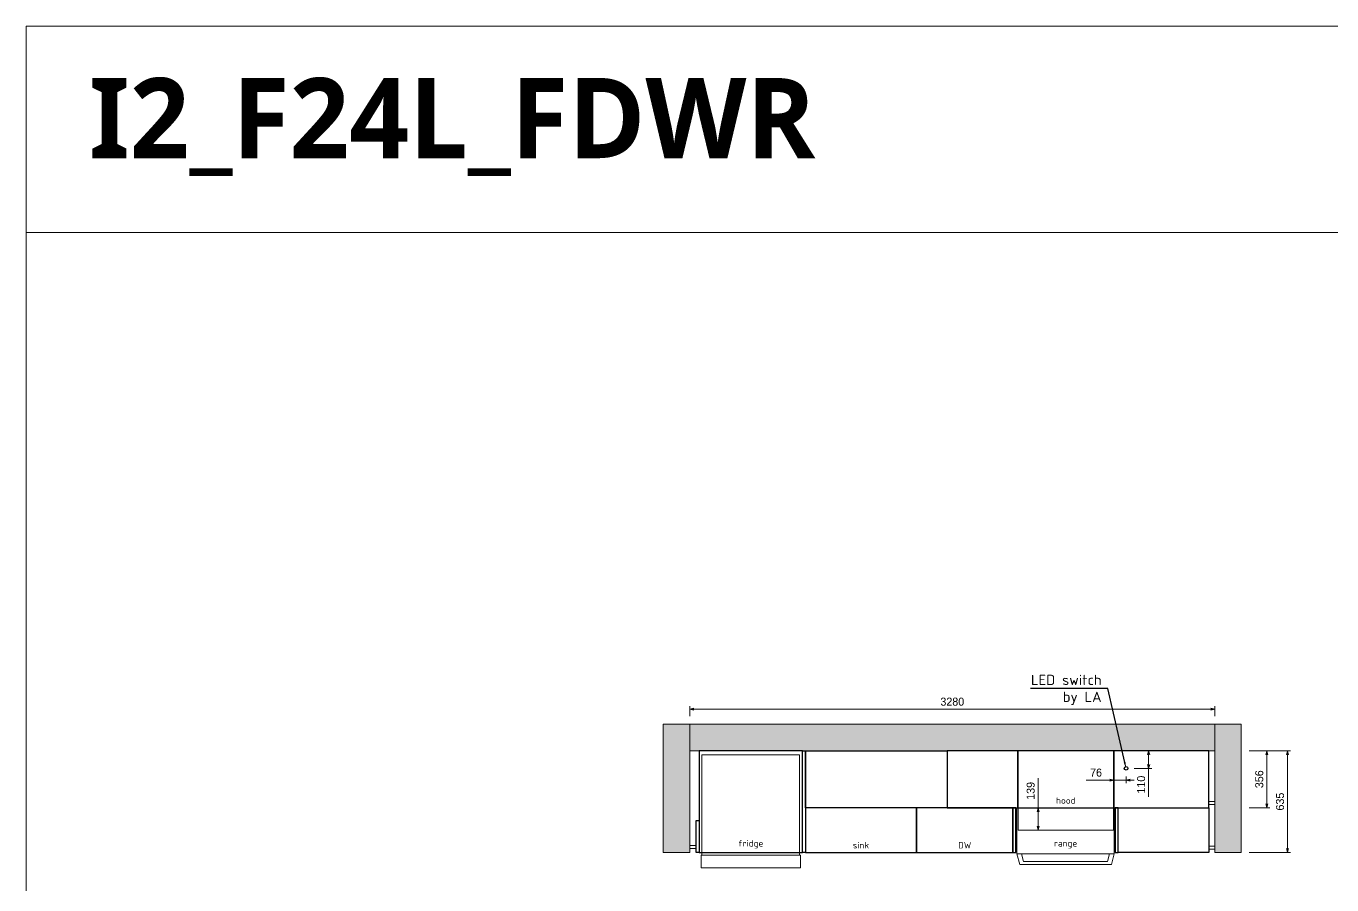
# Model space of a CAD drawing. Header units: millimetres. Extents: x 317748 to 451058, y -7309 to 88509.
# Drawn here: x 336750 to 344906, y 43410 to 48770 of the extents above; entities that cross this region are included whole.
import ezdxf
from ezdxf import colors
from ezdxf.entities.mleader import LeaderData, LeaderLine
from ezdxf.math import Vec2, Vec3

# ---------------------------------------------------------------- set-up
doc = ezdxf.new("R2010")
doc.units = ezdxf.units.MM
doc.header["$LTSCALE"] = 2
doc.header["$MEASUREMENT"] = 0
doc.header["$PDMODE"] = 3
doc.layers.get('0').update_dxf_attribs({"lineweight": 30})
doc.layers.get('Defpoints').update_dxf_attribs({"color": 255, "lineweight": 0})
for name, color, linetype, lineweight in [('4', 6, 'Continuous', 18), ('Appliances', 4, 'Continuous', 13), ('Cabinets', 7, 'Continuous', 25), ('Dims', 4, 'Continuous', 20), ('Hatch_grey', 253, 'Continuous', 5), ('KK + Filler', 252, 'Continuous', 18)]:
    doc.layers.add(name, color=color, linetype=linetype, lineweight=lineweight)
doc.styles.add('AGS', font='ags.shx')
doc.styles.add('style1', font='simplex.shx')
doc.dimstyles.new('mm LG 30', dxfattribs={"dimtxt": 50, "dimasz": 25, "dimexe": 19, "dimexo": 50, "dimgap": 22, "dimtad": 1, "dimdec": 0, "dimdsep": 46, "dimtxsty": 'AGS', "dimblk": 'OPEN30', "dimcen": 2, "dimclrd": 256, "dimclre": 256, "dimclrt": 256, "dimadec": 0, "dimazin": 0, "dimtm": 1e-09, "dimtfac": 1, "dimtdec": 0, "dimtmove": 0, "dimatfit": 3, "dimldrblk": 'OPEN30', "dimfxl": 1, "dimtolj": 1, "dimlwd": -1, "dimlwe": -1, "dimarcsym": 0})

# ---------------------------------------------------------------- blocks, each defined once
blk = doc.blocks.new('_Open30')
at = {"color": 0, "linetype": 'ByBlock', "lineweight": -2}
for p, q in [((-1, 0.27), (0, 0)), ((0, 0), (-1, -0.27)), ((0, 0), (-1, 0))]:
    blk.add_line(p, q, dxfattribs=at)
blk = doc.blocks.new('*D147')
at = {"layer": 'Defpoints', "color": 0, "ltscale": 2, "transparency": 16777216}
for p in [(343620.2, 44247.7), (343620.2, 44137.7), (343761.4, 44137.7)]:
    blk.add_point(p, dxfattribs=at)
at = {"layer": 'Dims', "ltscale": 2, "transparency": 16777216}
for p, q in [((343670.2, 44247.7), (343780.4, 44247.7)), ((343761.4, 44222.7), (343761.4, 44162.7)), ((343670.2, 44137.7), (343780.4, 44137.7)), ((343761.4, 44137.7), (343761.4, 43959.2))]:
    blk.add_line(p, q, dxfattribs=at)
at = {"layer": 'Dims', "ltscale": 2, "transparency": 16777216, "xscale": 25, "yscale": 25, "zscale": 25}
for p, rotation in [((343761.4, 44247.7), 90), ((343761.4, 44137.7), 270)]:
    blk.add_blockref('_Open30', p, dxfattribs=dict(at, rotation=rotation))
at = {"layer": 'Dims', "ltscale": 2, "transparency": 16777216, "insert": (343714.4, 44036), "char_height": 50, "attachment_point": 5, "rotation": 90, "style": 'AGS'}
blk.add_mtext('\\A1;110', dxfattribs=at)
blk = doc.blocks.new('*D148')
at = {"layer": 'Defpoints', "color": 0, "ltscale": 2, "transparency": 16777216}
for p in [(343544, 44137.7), (343620.2, 44137.7), (343544, 44063.8)]:
    blk.add_point(p, dxfattribs=at)
at = {"layer": 'Dims', "ltscale": 2, "transparency": 16777216}
for p, q in [((343519, 44063.8), (343371.5, 44063.8)), ((343544, 44087.7), (343544, 44044.8)), ((343620.2, 44063.8), (343544, 44063.8)), ((343620.2, 44087.7), (343620.2, 44044.8)), ((343645.2, 44063.8), (343670.2, 44063.8))]:
    blk.add_line(p, q, dxfattribs=at)
at = {"layer": 'Dims', "ltscale": 2, "transparency": 16777216, "xscale": 25, "yscale": 25, "zscale": 25}
blk.add_blockref('_Open30', (343544, 44063.8), dxfattribs=at)
at = {"layer": 'Dims', "ltscale": 2, "transparency": 16777216, "xscale": 25, "yscale": 25, "zscale": 25, "rotation": 180}
blk.add_blockref('_Open30', (343620.2, 44063.8), dxfattribs=at)
at = {"layer": 'Dims', "ltscale": 2, "transparency": 16777216, "insert": (343432.8, 44110.8), "char_height": 50, "attachment_point": 5, "style": 'AGS'}
blk.add_mtext('\\A1;76', dxfattribs=at)
blk = doc.blocks.new('*D160')
at = {"layer": 'Defpoints', "color": 0, "ltscale": 2, "transparency": 16777216}
for p in [(340895, 44506.6), (340895, 44412.7), (344175, 44412.7)]:
    blk.add_point(p, dxfattribs=at)
at = {"layer": 'Dims', "ltscale": 2, "transparency": 16777216}
for p, q in [((340895, 44462.7), (340895, 44525.6)), ((344150, 44506.6), (340920, 44506.6)), ((344175, 44462.7), (344175, 44525.6))]:
    blk.add_line(p, q, dxfattribs=at)
at = {"layer": 'Dims', "ltscale": 2, "transparency": 16777216, "xscale": 25, "yscale": 25, "zscale": 25, "rotation": 180}
blk.add_blockref('_Open30', (340895, 44506.6), dxfattribs=at)
at = {"layer": 'Dims', "ltscale": 2, "transparency": 16777216, "xscale": 25, "yscale": 25, "zscale": 25}
blk.add_blockref('_Open30', (344175, 44506.6), dxfattribs=at)
at = {"layer": 'Dims', "ltscale": 2, "transparency": 16777216, "insert": (342535, 44553.6), "char_height": 50, "attachment_point": 5, "style": 'AGS'}
blk.add_mtext('\\A1;3280', dxfattribs=at)
blk = doc.blocks.new('*D149')
at = {"layer": 'Defpoints', "color": 0, "ltscale": 2, "transparency": 16777216}
for p in [(344340, 44247.7), (344340, 43891.7), (344499.6, 43891.7)]:
    blk.add_point(p, dxfattribs=at)
at = {"layer": 'Dims', "ltscale": 2, "transparency": 16777216}
for p, q in [((344390, 44247.7), (344518.6, 44247.7)), ((344499.6, 44222.7), (344499.6, 43916.7)), ((344390, 43891.7), (344518.6, 43891.7))]:
    blk.add_line(p, q, dxfattribs=at)
at = {"layer": 'Dims', "ltscale": 2, "transparency": 16777216, "xscale": 25, "yscale": 25, "zscale": 25}
for p, rotation in [((344499.6, 44247.7), 90), ((344499.6, 43891.7), 270)]:
    blk.add_blockref('_Open30', p, dxfattribs=dict(at, rotation=rotation))
at = {"layer": 'Dims', "ltscale": 2, "transparency": 16777216, "insert": (344452.6, 44069.7), "char_height": 50, "attachment_point": 5, "rotation": 90, "style": 'AGS'}
blk.add_mtext('\\A1;356', dxfattribs=at)
blk = doc.blocks.new('*D150')
at = {"layer": 'Defpoints', "color": 0, "ltscale": 2, "transparency": 16777216}
for p in [(344340, 44247.7), (344340, 43612.7), (344629.1, 43612.7)]:
    blk.add_point(p, dxfattribs=at)
at = {"layer": 'Dims', "ltscale": 2, "transparency": 16777216}
for p, q in [((344390, 44247.7), (344648.1, 44247.7)), ((344629.1, 44222.7), (344629.1, 43637.7)), ((344390, 43612.7), (344648.1, 43612.7))]:
    blk.add_line(p, q, dxfattribs=at)
at = {"layer": 'Dims', "ltscale": 2, "transparency": 16777216, "xscale": 25, "yscale": 25, "zscale": 25}
for p, rotation in [((344629.1, 44247.7), 90), ((344629.1, 43612.7), 270)]:
    blk.add_blockref('_Open30', p, dxfattribs=dict(at, rotation=rotation))
at = {"layer": 'Dims', "ltscale": 2, "transparency": 16777216, "insert": (344582.1, 43930.2), "char_height": 50, "attachment_point": 5, "rotation": 90, "style": 'AGS'}
blk.add_mtext('\\A1;635', dxfattribs=at)
blk = doc.blocks.new('*D161')
at = {"layer": 'Defpoints', "color": 0, "ltscale": 2, "transparency": 16777216}
for p in [(342945.5, 43891.7), (343071.8, 43891.7), (342945.5, 43752.7)]:
    blk.add_point(p, dxfattribs=at)
at = {"layer": 'Dims', "ltscale": 2, "transparency": 16777216}
for p, q in [((343071.8, 43891.7), (343071.8, 44077.4)), ((342995.5, 43891.7), (343090.8, 43891.7)), ((343071.8, 43777.7), (343071.8, 43866.7)), ((342995.5, 43752.7), (343090.8, 43752.7))]:
    blk.add_line(p, q, dxfattribs=at)
at = {"layer": 'Dims', "ltscale": 2, "transparency": 16777216, "xscale": 25, "yscale": 25, "zscale": 25}
for p, rotation in [((343071.8, 43891.7), 90), ((343071.8, 43752.7), 270)]:
    blk.add_blockref('_Open30', p, dxfattribs=dict(at, rotation=rotation))
at = {"layer": 'Dims', "ltscale": 2, "transparency": 16777216, "insert": (343024.8, 43997), "char_height": 50, "attachment_point": 5, "rotation": 90, "style": 'AGS'}
blk.add_mtext('\\A1;139', dxfattribs=at)

msp = doc.modelspace()

# ---------------------------------------------------------------- hatches: boundary and pattern name
at = {"layer": 'Hatch_grey', "ltscale": 2}
h = msp.add_hatch(color=256, dxfattribs=at)
h.dxf.hatch_style = 1
h.paths.add_polyline_path([(340895, 43612.7), (340730, 43612.7), (340730, 44412.7), (340895, 44412.7)])
h = msp.add_hatch(color=256, dxfattribs=at)
h.dxf.hatch_style = 1
h.paths.add_polyline_path([(340895, 44247.7), (340895, 44412.7), (344175, 44412.7), (344175, 44247.7)])
h = msp.add_hatch(color=256, dxfattribs=at)
h.dxf.hatch_style = 1
h.paths.add_polyline_path([(344175, 43612.7), (344340, 43612.7), (344340, 44412.7), (344175, 44412.7)])

# ---------------------------------------------------------------- linework, layer by layer
at = {"layer": '4'}
for points in [[(347705.5, 47481.4), (336749.9, 47481.4), (336749.9, 48770.5), (347705.5, 48770.5)], [(336749.9, 47481.4), (347705.5, 47481.4), (347705.5, 36902), (336749.9, 36902)]]:
    msp.add_lwpolyline(points, close=True, dxfattribs=at)
at = {"layer": 'Appliances', "ltscale": 2}
for points in [[(340971.5, 43595.7), (341581.5, 43595.7), (341581.5, 44222.7), (340971.5, 44222.7)], [(343542.5, 44247.7), (342945.5, 44247.7), (342945.5, 43752.7), (343542.5, 43752.7)], [(342938, 43603.7), (343547, 43603.7), (343547, 43891.7), (342938, 43891.7)], [(340966, 43515.7), (341587, 43515.7), (341587, 43595.7), (340966, 43595.7)], [(343517, 43603.7), (343504.5, 43556.7), (342980.6, 43556.7), (342968, 43603.7), (342938, 43603.7), (342956, 43536.7), (343529.1, 43536.7), (343547, 43603.7)]]:
    msp.add_lwpolyline(points, close=True, dxfattribs=at)
at = {"layer": 'Cabinets', "ltscale": 2}
for points in [[(340953, 43612.7), (341600, 43612.7), (341600, 44247.7), (340953, 44247.7)], [(341600, 44247.7), (341618, 44247.7), (341618, 43612.7), (341600, 43612.7)], [(341618, 44247.7), (342502, 44247.7), (342502, 43891.7), (341618, 43891.7)], [(342502, 43891.7), (342944, 43891.7), (342944, 44247.7), (342502, 44247.7)], [(342944, 43891.7), (343544, 43891.7), (343544, 44247.7), (342944, 44247.7)], [(343544, 43891.7), (344137, 43891.7), (344137, 44247.7), (343544, 44247.7)], [(341618, 43612.7), (342311, 43612.7), (342311, 43891.7), (341618, 43891.7)], [(342311, 43612.7), (342914, 43612.7), (342914, 43891.7), (342311, 43891.7)], [(342914, 43612.7), (342932, 43612.7), (342932, 43891.7), (342914, 43891.7)], [(343553, 43612.7), (343571, 43612.7), (343571, 43891.7), (343553, 43891.7)], [(343571, 43891.7), (344137, 43891.7), (344137, 43612.7), (343571, 43612.7)], [(340935, 43812.7), (340953, 43812.7), (340953, 43612.7), (340935, 43612.7)]]:
    msp.add_lwpolyline(points, close=True, dxfattribs=at)
at = {"layer": 'Cabinets'}
msp.add_circle((343620.2, 44137.7), 11.5, dxfattribs=at)
at = {"layer": 'Hatch_grey', "ltscale": 2}
for points in [[(340895, 43612.7), (340730, 43612.7), (340730, 44412.7), (340895, 44412.7)], [(340895, 44247.7), (340895, 44412.7), (344175, 44412.7), (344175, 44247.7)], [(344175, 43612.7), (344340, 43612.7), (344340, 44412.7), (344175, 44412.7)]]:
    msp.add_lwpolyline(points, close=True, dxfattribs=at)
at = {"layer": 'KK + Filler', "ltscale": 2}
for points in [[(344175, 43912.7), (344137, 43912.7), (344137, 43930.7), (344175, 43930.7)], [(340935, 43637.7), (340895, 43637.7), (340895, 43655.7), (340935, 43655.7)], [(344175, 43633.7), (344137, 43633.7), (344137, 43651.7), (344175, 43651.7)]]:
    msp.add_lwpolyline(points, close=True, dxfattribs=at)

# ---------------------------------------------------------------- texts
at = {"layer": '4', "color": 1, "insert": (337143.5, 48446.6), "char_height": 500.54, "attachment_point": 1, "style": 'style1'}
msp.add_mtext_dynamic_manual_height_columns('{\\fSegoe UI Semibold|b0|i0|c0|p34;\\C3;I2_F24L_FDWR}', width=12685.365, gutter_width=25.4, heights=[0], dxfattribs=at)
at = {"layer": 'Dims', "char_height": 40, "attachment_point": 8, "style": 'style1'}
for s, insert in [('\\pxqc;hood', (343244, 43916.7)), ('\\pxqc;fridge', (341276.5, 43637.7)), ('\\pxqc;sink', (341964.5, 43637.7)), ('\\pxqc;DW', (342612.5, 43637.7)), ('\\pxqc;range', (343242.5, 43637.7))]:
    msp.add_mtext_dynamic_manual_height_columns(s, width=405.632, gutter_width=25, heights=[143], dxfattribs=dict(at, insert=insert))

# ---------------------------------------------------------------- dimensions: what is measured, and where the dimension line sits
at = {"layer": 'Dims', "ltscale": 2}
dim = msp.add_linear_dim(base=(340895, 44506.6), p1=(344175, 44412.7), p2=(340895, 44412.7), dimstyle='mm LG 30', override={"dimpost": '\\X'}, dxfattribs=at)
dim.commit()
dim.dimension.update_dxf_attribs({"geometry": '*D160', "text_midpoint": (342535, 44553.6)})
dim = msp.add_linear_dim(base=(343761.4, 44137.7), p1=(343620.2, 44247.7), p2=(343620.2, 44137.7), angle=90, dimstyle='mm LG 30', override={"dimpost": '\\X'}, dxfattribs=at)
dim.commit()
dim.dimension.update_dxf_attribs({"geometry": '*D147', "text_midpoint": (343761.4, 44036), "dimtype": 160})
for base, p1, p2, angle, picture, middle in [((344499.6, 43891.7), (344340, 44247.7), (344340, 43891.7), 90, '*D149', (344452.6, 44069.7)), ((344629.1, 43612.7), (344340, 44247.7), (344340, 43612.7), 90, '*D150', (344582.1, 43930.2)), ((343544, 44063.8), (343620.2, 44137.7), (343544, 44137.7), 180, '*D148', (343432.8, 44110.8)), ((343071.8, 43891.7), (342945.5, 43752.7), (342945.5, 43891.7), 90, '*D161', (343024.8, 43997))]:
    dim = msp.add_linear_dim(base=base, p1=p1, p2=p2, angle=angle, dimstyle='mm LG 30', override={"dimpost": '\\X'}, dxfattribs=at)
    dim.commit()
    dim.dimension.update_dxf_attribs({"geometry": picture, "text_midpoint": middle})

# ---------------------------------------------------------------- leaders
at = {"layer": 'Dims'}
ml = msp.add_multileader_mtext('Standard', dxfattribs=at)
ml.set_content('LED switch\\Pby LA', color=256, style='style1')
ml.set_leader_properties()
ml.build(insert=Vec2(0, 0))
ml.multileader.update_dxf_attribs({"has_dogleg": 0, "text_left_attachment_type": 6, "text_right_attachment_type": 6, "dogleg_length": 0.36, "arrow_head_size": 38.1})
ctx = ml.context
ctx.base_point, ctx.char_height, ctx.arrow_head_size, ctx.landing_gap_size, ctx.plane_origin = Vec3(342927.5, 44636.9), 63.5, 38.1, 38.1, Vec3(343476.7, 43997.2)
ctx.left_attachment, ctx.right_attachment, ctx.text_align_type = 6, 6, 2
notes = []
notes.append((ctx, [(1, (1, 1, 0), (343506, 44636.9), (-1, 0), 0.36, [(0, [(343620.2, 44137.7)], 0, [])])]))
ctx.mtext.insert, ctx.mtext.width, ctx.mtext.alignment, ctx.mtext.flow_direction = Vec3(343467.6, 44721.6), 521.91, 3, 5
for ctx, leaders in notes:
    for number, flags, end, landing, length, lines in leaders:
        leader = LeaderData()
        leader.index, (leader.has_last_leader_line, leader.has_dogleg_vector, leader.attachment_direction) = number, flags
        leader.last_leader_point, leader.dogleg_vector, leader.dogleg_length = Vec3(end), Vec3(landing), length
        for number, points, colour, breaks in lines:
            line = LeaderLine()
            line.index, line.vertices, line.color, line.breaks = number, Vec3.list(points), colors.encode_raw_color(colour), breaks
            leader.lines.append(line)
        ctx.leaders.append(leader)

doc.saveas('drawing.dxf')
